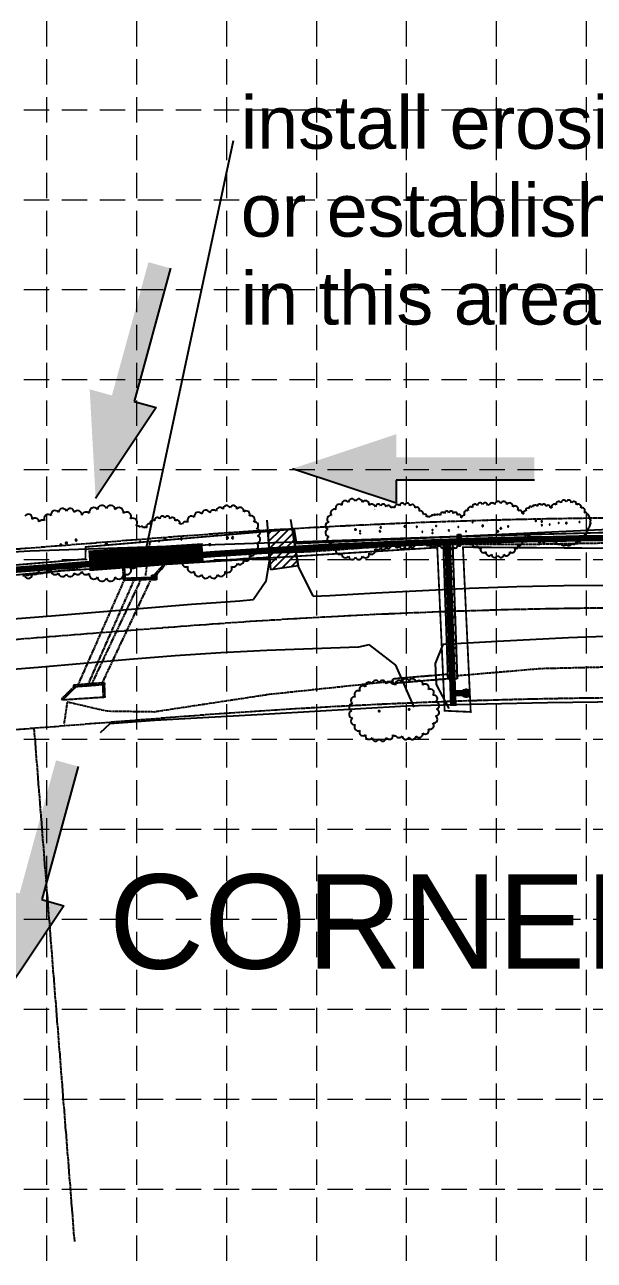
# Model space of a CAD drawing. Header units: inches. Extents: x 2599285 to 2601849, y 7031355 to 7032959.
# Drawn here: x 2600678 to 2600931, y 7032045 to 7032595 of the extents above; entities that cross this region are included whole.
import ezdxf

# ---------------------------------------------------------------- set-up
doc = ezdxf.new("R2010")
doc.units = ezdxf.units.IN
doc.header["$MEASUREMENT"] = 0
for name, pattern in [('DASHED', [0.8, 0.75, -0.05]), ('HIDDEN', [0.375, 0.25, -0.125]), ('R.O.W. Cornelius$0$CENTER', [2.7, 2.5, -0.05, 0.1, -0.05]), ('R.O.W. Cornelius$0$PHANTOM', [2.1, 1.75, -0.05, 0.1, -0.05, 0.1, -0.05]), ('SCREEK', [1.04, 0.9, -0.035, 0, -0.035, 0, -0.035, 0, -0.035])]:
    doc.linetypes.add(name, pattern=pattern)
for name, color, linetype in [('1', 7, 'Continuous'), ('ARROWS', 252, 'Continuous'), ('BM', 1, 'Continuous'), ('DITCH', 7, 'SCREEK'), ('EASPH-PVMT', 7, 'Continuous'), ('ETEL', 33, 'DASHED'), ('EXSTSEW', 5, 'DASHED'), ('FENCEBW', 7, 'BWF'), ('GRID', 254, 'HIDDEN'), ('HATCH', 10, 'Continuous'), ('LIMITS OF DISTURBANCE', 1, 'HIDDEN'), ('PWAT', 4, 'Continuous'), ('R.O.W. Cornelius$0$CL', 7, 'R.O.W. Cornelius$0$CENTER'), ('R.O.W. Cornelius$0$ROW', 192, 'R.O.W. Cornelius$0$PHANTOM'), ('SILT FENCE', 200, 'Continuous'), ('TREE', 7, 'Continuous'), ('TREET', 250, 'Continuous'), ('TREETXT', 7, 'Continuous')]:
    doc.layers.add(name, color=color, linetype=linetype)
doc.styles.get("Standard").update_dxf_attribs({"font": 'ARIAL.TTF'})
doc.styles.add('UTIL', font='romans.shx', dxfattribs={"width": 0.9})
doc.linetypes.add('ASPH-E', pattern='A,0.45,-0.05,0.9,[138,ltypeshp.shx,S=0.013,R=0,X=0,Y=0],0.45', length=1.85)
doc.linetypes.add('ASPH-E2', pattern='A,0.45,-0.05,0.9,[138,ltypeshp.shx,S=-0.013,R=0,X=0,Y=0],0.45', length=1.85)
doc.linetypes.add('BWF', pattern='A,0.9,-0.05,[135,ltypeshp.shx,S=0.03,R=0,X=0,Y=0],-0.05', length=1)
doc.linetypes.add('CHAINLINK_2', pattern='A,0.75,-0.0325,[133,AECCLAND,S=0.0325,R=0,X=-0.0325,Y=0],-0.0325,0.5', length=1.315)
doc.linetypes.add('TELE', pattern='A,0.8,-0.05,0.8,-0.05,0.8,-0.15,["TELE",UTIL,S=0.08,R=0,X=-0.1,Y=-0.04],-0.2', length=2.85)

# ---------------------------------------------------------------- blocks, each defined once
blk = doc.blocks.new('A$C33723172')
at = {"layer": 'ARROWS', "color": 7}
for p, q in [((11.14, 24.49), (5.46, 10.23)), ((5.46, 10.23), (7.83, 9.28)), ((7.83, 9.28), (0, 0))]:
    blk.add_line(p, q, dxfattribs=at)
for points in [[(11.14, 24.49), (8.77, 25.44), (5.46, 10.23), (3.08, 11.17)], [(0.7, 12.12), (7.83, 9.28), (0, 0), (7.83, 9.28)]]:
    blk.add_solid(points, dxfattribs=at)

msp = doc.modelspace()

# ---------------------------------------------------------------- linework, layer by layer
at = {"layer": '1'}
msp.add_line((2600773.6, 7032359.82), (2600804.11, 7032360.66), dxfattribs=at)
at = {"layer": 'BM', "ltscale": 0.8}
for p, q in [((2600734.25, 7032350.15), (2600736.25, 7032350.15)), ((2600734.25, 7032348.15), (2600734.25, 7032350.15)), ((2600734.25, 7032349.15), (2600736.25, 7032349.15)), ((2600736.25, 7032348.15), (2600734.25, 7032348.15)), ((2600735.25, 7032350.15), (2600735.25, 7032348.15)), ((2600736.25, 7032350.15), (2600736.25, 7032348.15))]:
    msp.add_line(p, q, dxfattribs=at)
for points in [[(2600734.25, 7032350.15), (2600735.25, 7032350.15), (2600734.25, 7032349.15), (2600735.25, 7032349.15)], [(2600735.25, 7032349.15), (2600736.25, 7032349.15), (2600735.25, 7032348.15), (2600736.25, 7032348.15)]]:
    msp.add_solid(points, dxfattribs=at)
at = {"layer": 'DITCH'}
for p, q in [((2600733.31, 7032364.98), (2600731.36, 7032350)), ((2600804.11, 7032360.7), (2600851.18, 7032364.01)), ((2600851.18, 7032364.01), (2600906.74, 7032364.04)), ((2600906.74, 7032364.04), (2600967.9, 7032365.11)), ((2600698.93, 7032352.88), (2600716.11, 7032357.29)), ((2600716.11, 7032357.29), (2600729.18, 7032357.06)), ((2600733.84, 7032355.68), (2600748.01, 7032359.96)), ((2600748.01, 7032359.96), (2600773.55, 7032359.81)), ((2600773.55, 7032359.81), (2600804.11, 7032360.7)), ((2600676.87, 7032349.93), (2600698.93, 7032352.88)), ((2600907.29, 7032308.57), (2600865.8, 7032305.05)), ((2600961.73, 7032309.9), (2600907.29, 7032308.57)), ((2600841.43, 7032302.96), (2600786.19, 7032297.07)), ((2600841.47, 7032302.96), (2600841.43, 7032302.96)), ((2600865.8, 7032305.05), (2600865.75, 7032305.04)), ((2600786.19, 7032297.07), (2600735.24, 7032289.33)), ((2600696.61, 7032293.74), (2600695.18, 7032283.91)), ((2600714.38, 7032289.65), (2600696.61, 7032293.74)), ((2600735.24, 7032289.33), (2600714.38, 7032289.65))]:
    msp.add_line(p, q, dxfattribs=at)
at = {"layer": 'EASPH-PVMT', "linetype": 'ASPH-E', "ltscale": 0.8}
for p, q in [((2600785.42, 7032374.67), (2600786.73, 7032358.34)), ((2600799.32, 7032354.34), (2600796.11, 7032374.88)), ((2600786.73, 7032358.34), (2600784.98, 7032347.41)), ((2600805.91, 7032340.86), (2600799.32, 7032354.34)), ((2600784.98, 7032347.41), (2600779.38, 7032339.39)), ((2600830.82, 7032319.26), (2600842.6, 7032310.12)), ((2600860.35, 7032310.91), (2600863.76, 7032319.42)), ((2600842.6, 7032310.12), (2600850.71, 7032291.43)), ((2600860.83, 7032301.57), (2600860.35, 7032310.91)), ((2600866.38, 7032290.95), (2600860.83, 7032301.57))]:
    msp.add_line(p, q, dxfattribs=at)
at = {"layer": 'EASPH-PVMT', "linetype": 'ASPH-E2'}
for p, q in [((2600917.46, 7032345.55), (2600938.42, 7032345.78)), ((2600805.91, 7032340.86), (2600813.41, 7032341.15)), ((2600813.41, 7032341.15), (2600833.76, 7032342.31)), ((2600833.76, 7032342.31), (2600854.52, 7032343.44)), ((2600854.52, 7032343.44), (2600875.46, 7032344.41)), ((2600875.46, 7032344.41), (2600896.48, 7032345.11)), ((2600896.48, 7032345.11), (2600917.46, 7032345.55)), ((2600689.66, 7032332.16), (2600751.9, 7032337.22)), ((2600751.9, 7032337.22), (2600762.88, 7032338.07)), ((2600762.88, 7032338.07), (2600773.39, 7032338.8)), ((2600773.39, 7032338.8), (2600779.38, 7032339.39)), ((2600628.33, 7032327.22), (2600689.66, 7032332.16)), ((2600826.06, 7032318.19, 519.1), (2600805.7, 7032317.5, 519.1)), ((2600830.82, 7032319.26, 519.1), (2600826.06, 7032318.19, 519.1)), ((2600887.94, 7032320.75, 519.1), (2600863.76, 7032319.42, 519.1)), ((2600919.51, 7032322.29, 519.1), (2600887.94, 7032320.75, 519.1)), ((2600951.13, 7032323.41, 519.1), (2600919.51, 7032322.29, 519.1)), ((2600724.39, 7032312.63, 519.1), (2600704.09, 7032310.86, 519.1)), ((2600744.66, 7032314.3, 519.1), (2600724.39, 7032312.63, 519.1)), ((2600764.96, 7032315.7, 519.1), (2600744.66, 7032314.3, 519.1)), ((2600785.31, 7032316.73, 519.1), (2600764.96, 7032315.7, 519.1)), ((2600805.7, 7032317.5, 519.1), (2600785.31, 7032316.73, 519.1)), ((2600683.65, 7032309.12, 519.1), (2600663.12, 7032307.43, 519.1)), ((2600704.09, 7032310.86, 519.1), (2600683.65, 7032309.12, 519.1))]:
    msp.add_line(p, q, dxfattribs=at)
at = {"layer": 'ETEL', "color": 252}
for p, q in [((2600870.08, 7032368.21), (2600871.58, 7032366.71)), ((2600871.58, 7032368.21), (2600870.08, 7032366.71))]:
    msp.add_line(p, q, dxfattribs=at)
at = {"layer": 'ETEL', "color": 252, "linetype": 'TELE', "ltscale": 0.8}
for p, q in [((2600870.83, 7032367.46), (2600974.46, 7032372.44)), ((2600679.99, 7032361.07), (2600870.83, 7032367.46)), ((2600518.7, 7032350.32), (2600679.99, 7032361.07))]:
    msp.add_line(p, q, dxfattribs=at)
at = {"layer": 'ETEL', "color": 252}
msp.add_lwpolyline([(2600870.08, 7032368.21), (2600871.58, 7032368.21), (2600871.58, 7032366.71), (2600870.08, 7032366.71)], close=True, dxfattribs=at)
at = {"layer": 'EXSTSEW'}
for p, q in [((2600721.2, 7032355.27), (2600721.87, 7032355.31)), ((2600721.2, 7032355.27), (2600721.59, 7032348.82)), ((2600721.87, 7032355.31), (2600722.26, 7032348.84)), ((2600721.87, 7032355.31), (2600739.5, 7032354.96)), ((2600734.35, 7032349.25), (2600739.5, 7032354.96)), ((2600735.28, 7032349.28), (2600739.99, 7032354.52)), ((2600739.5, 7032354.96), (2600739.99, 7032354.52)), ((2600722.26, 7032348.84), (2600700.98, 7032300.52)), ((2600726.7, 7032348.99), (2600705.51, 7032300.88)), ((2600729.73, 7032349.09), (2600707.11, 7032301.01)), ((2600734.22, 7032349.25), (2600711.7, 7032301.37)), ((2600721.53, 7032348.82), (2600735.28, 7032349.28)), ((2600721.53, 7032348.82), (2600721.56, 7032347.99)), ((2600721.56, 7032347.99), (2600735.31, 7032348.45)), ((2600735.28, 7032349.28), (2600735.31, 7032348.45)), ((2600713.19, 7032302.33), (2600699.39, 7032301.24)), ((2600713.19, 7032302.33), (2600713.26, 7032301.49)), ((2600865.67, 7032306.06), (2600841.38, 7032303.99)), ((2600841.55, 7032302), (2600841.38, 7032303.99)), ((2600865.84, 7032304.07), (2600841.55, 7032302)), ((2600865.67, 7032306.06), (2600865.84, 7032304.07)), ((2600699.45, 7032300.4), (2600694.06, 7032295.13)), ((2600700.49, 7032300.49), (2600694.53, 7032294.65)), ((2600699.39, 7032301.24), (2600699.46, 7032300.4)), ((2600713.26, 7032301.49), (2600699.46, 7032300.4)), ((2600712.76, 7032295.85), (2600712.56, 7032301.44)), ((2600713.43, 7032295.87), (2600713.23, 7032301.49)), ((2600694.53, 7032294.65), (2600694.06, 7032295.13)), ((2600712.76, 7032295.85), (2600694.53, 7032294.65)), ((2600713.43, 7032295.87), (2600712.76, 7032295.85))]:
    msp.add_line(p, q, dxfattribs=at)
at = {"layer": 'FENCEBW', "linetype": 'CHAINLINK_2', "ltscale": 0.8}
for p, q in [((2600847.29, 7032291.95), (2600786.45, 7032288.33)), ((2600869.18, 7032292.54), (2600847.29, 7032291.95)), ((2600910.2, 7032293.43), (2600869.18, 7032292.54)), ((2600960.85, 7032294.04), (2600910.2, 7032293.43)), ((2600735.61, 7032285.51), (2600715.53, 7032284.02)), ((2600786.45, 7032288.33), (2600735.61, 7032285.51)), ((2600715.53, 7032284.02), (2600711.27, 7032280.12))]:
    msp.add_line(p, q, dxfattribs=at)
at = {"layer": 'GRID', "color": 252, "linetype": 'HIDDEN', "lineweight": 0, "ltscale": 45}
for p, q in [((2600687.39, 7032917.18), (2600687.39, 7031517)), ((2600727.39, 7032917.18), (2600727.39, 7031517)), ((2600767.39, 7032917.18), (2600767.39, 7031517)), ((2600807.39, 7032917.18), (2600807.39, 7031517)), ((2600847.39, 7032917.18), (2600847.39, 7031517)), ((2600887.39, 7032917.18), (2600887.39, 7031517)), ((2600927.39, 7032917.18), (2600927.39, 7031517)), ((2599327.39, 7032557.18), (2601807.39, 7032557.18)), ((2599327.39, 7032517.18), (2601807.39, 7032517.18)), ((2599327.39, 7032477.18), (2601807.39, 7032477.18)), ((2599327.39, 7032437.18), (2601807.39, 7032437.18)), ((2599327.39, 7032397.18), (2601807.39, 7032397.18)), ((2599327.39, 7032357.18), (2601807.39, 7032357.18)), ((2599327.39, 7032277.18), (2601807.39, 7032277.18)), ((2599327.39, 7032237.18), (2601807.39, 7032237.18)), ((2599327.39, 7032197.18), (2601807.39, 7032197.18)), ((2599327.39, 7032157.18), (2601807.39, 7032157.18)), ((2599327.39, 7032117.18), (2601807.39, 7032117.18)), ((2599327.39, 7032077.18), (2601807.39, 7032077.18))]:
    msp.add_line(p, q, dxfattribs=at)
at = {"layer": 'HATCH', "color": 7}
for p, q in [((2600785.78, 7032370.11), (2600796.73, 7032370.81)), ((2600787.17, 7032352.56), (2600785.78, 7032370.11)), ((2600785.91, 7032368.39), (2600787.75, 7032370.23)), ((2600786.17, 7032365.12), (2600791.53, 7032370.48)), ((2600786.43, 7032361.84), (2600795.31, 7032370.72)), ((2600786.69, 7032358.57), (2600797.03, 7032368.9)), ((2600796.73, 7032370.81), (2600799.32, 7032354.34)), ((2600786.95, 7032355.29), (2600797.51, 7032365.85)), ((2600787.86, 7032352.66), (2600797.99, 7032362.79)), ((2600863.94, 7032363.92), (2600867.94, 7032364.06)), ((2600866, 7032303.96), (2600863.94, 7032363.92)), ((2600864, 7032362.26), (2600865.72, 7032363.98)), ((2600864.12, 7032358.84), (2600867.99, 7032362.71)), ((2600867.94, 7032364.06), (2600870, 7032304.09)), ((2600792, 7032353.27), (2600798.47, 7032359.74)), ((2600796.14, 7032353.88), (2600798.95, 7032356.68)), ((2600864.24, 7032355.42), (2600868.11, 7032359.29)), ((2600799.32, 7032354.34), (2600787.17, 7032352.56)), ((2600864.35, 7032352.01), (2600868.22, 7032355.87)), ((2600864.47, 7032348.59), (2600868.34, 7032352.46)), ((2600864.59, 7032345.17), (2600868.46, 7032349.04)), ((2600864.71, 7032341.75), (2600868.58, 7032345.62)), ((2600864.82, 7032338.33), (2600868.69, 7032342.2)), ((2600864.94, 7032334.92), (2600868.81, 7032338.78)), ((2600865.06, 7032331.5), (2600868.93, 7032335.37)), ((2600865.18, 7032328.08), (2600869.05, 7032331.95)), ((2600865.29, 7032324.66), (2600869.16, 7032328.53)), ((2600865.41, 7032321.24), (2600869.28, 7032325.11)), ((2600865.53, 7032317.82), (2600869.4, 7032321.69)), ((2600865.65, 7032314.41), (2600869.52, 7032318.28)), ((2600865.76, 7032310.99), (2600869.63, 7032314.86)), ((2600865.88, 7032307.57), (2600869.75, 7032311.44)), ((2600866, 7032304.15), (2600869.87, 7032308.02)), ((2600870, 7032304.09), (2600866, 7032303.96)), ((2600869.46, 7032304.08), (2600869.98, 7032304.6))]:
    msp.add_line(p, q, dxfattribs=at)
at = {"layer": 'HATCH', "color": 84}
for p, q in [((2600786.39, 7032358.12), (2600786.39, 7032362.44)), ((2600739.36, 7032354.8), (2600706.55, 7032352.22))]:
    msp.add_line(p, q, dxfattribs=at)
msp.add_arc((2600966.54, 7029470.81), 2892.93, 93.56492, 94.50402, dxfattribs=at)
at = {"layer": 'LIMITS OF DISTURBANCE', "ltscale": 30, "const_width": 0.8}
for points in [[(2599924.7, 7032335.7), (2600142.96, 7032334.22), (2600375.7, 7032338.16), (2600416.22, 7032338.35), (2600416.22, 7032344.63), (2600430.01, 7032344.63), (2600430.73, 7032339.07), (2600522.95, 7032343.43), (2600522.95, 7032350.44), (2600539.16, 7032351.89), (2600541.1, 7032343.43), (2600704.71, 7032357.35), (2600704.86, 7032362.74), (2600797.55, 7032370.69), (2600798.6, 7032364.25), (2600871.41, 7032367.39), (2600978.58, 7032370.31)], [(2601092.88, 7032361.01), (2600872.56, 7032362.63), (2600876.01, 7032289.36), (2600864.43, 7032289.88), (2600861.15, 7032362.46), (2600693.4, 7032352.09), (2600543.22, 7032338.24), (2600391.36, 7032331.41), (2600040.2, 7032325.49)]]:
    msp.add_lwpolyline(points, dxfattribs=at)
at = {"layer": 'PWAT', "color": 4, "lineweight": 200}
for p, q in [((2600868.42, 7032292.03), (2600865.91, 7032364.99)), ((2600537.48, 7032341.91), (2600739.12, 7032357.8)), ((2600873.22, 7032297.67), (2600868.22, 7032297.62)), ((2600873.97, 7032295.92), (2600873.97, 7032296.92)), ((2600873.98, 7032298.42), (2600873.98, 7032299.42)), ((2600874.72, 7032297.67), (2600875.72, 7032297.66))]:
    msp.add_line(p, q, dxfattribs=at)
msp.add_circle((2600873.97, 7032297.67), 0.75, dxfattribs=at)
for centre, radius, start, end in [((2600966.54, 7029470.91), 2895.83, 87.17056, 94.50415), ((2600873.97, 7032297.67), 0.375, 359.7951, 179.7951), ((2600873.97, 7032297.67), 0.375, 179.7951, 359.7951)]:
    msp.add_arc(centre, radius, start, end, dxfattribs=at)
at = {"layer": 'R.O.W. Cornelius$0$CL'}
msp.add_line((2600741.56, 7032326.89, 1027.17), (2600539.91, 7032311.01, 1027.17), dxfattribs=at)
msp.add_arc((2600966.54, 7029470.81, 1027.17), 2864.93, 87.17069, 94.50402, dxfattribs=at)
at = {"layer": 'R.O.W. Cornelius$0$ROW', "color": 252}
for p, q in [((2600738.42, 7032366.77, 1027.17), (2600536.77, 7032350.88, 1027.17)), ((2600744.7, 7032287.01, 1027.17), (2600543.05, 7032271.13, 1027.17)), ((2600699.96, 7032053.82, 1027.17), (2600681.98, 7032282.07, 1027.17))]:
    msp.add_line(p, q, dxfattribs=at)
for radius in [2904.93, 2824.93]:
    msp.add_arc((2600966.54, 7029470.81, 1027.17), radius, 87.17069, 94.50402, dxfattribs=at)
at = {"layer": 'TREE'}
for centre, radius, start, end in [((2600823.27, 7032382.51), 1.59, 19.6614, 178.7355), ((2600826.27, 7032382.51), 1.59, 1.2645, 160.3386), ((2600691.23, 7032377.11), 1.84, 32.6733, 192.3267), ((2600694.57, 7032378.07), 1.79, 19.6614, 178.7355), ((2600697.95, 7032378.07), 1.79, 1.2645, 160.3386), ((2600701.29, 7032377.11), 1.84, 352.9873, 147.3267), ((2600708.43, 7032378.16), 2.05, 32.6733, 192.3267), ((2600712.15, 7032379.22), 1.99, 19.6614, 178.7355), ((2600715.9, 7032379.22), 1.99, 1.2645, 160.3386), ((2600719.61, 7032378.16), 2.05, 347.6733, 147.3267), ((2600758.28, 7032377.32), 1.79, 19.6614, 178.7355), ((2600761.66, 7032377.32), 1.79, 46.1352, 160.3386), ((2600815.38, 7032377.89), 1.64, 62.6733, 222.3267), ((2600817.59, 7032380.1), 1.64, 47.6733, 207.3267), ((2600820.3, 7032381.66), 1.64, 32.6733, 192.3267), ((2600829.24, 7032381.66), 1.64, 347.6733, 147.3267), ((2600831.94, 7032380.1), 1.64, 32.3316, 132.3267), ((2600832.69, 7032379.92), 1.23, 32.6733, 58.9176), ((2600831.94, 7032380.1), 1.64, 332.6733, 333.3905), ((2600834.15, 7032377.89), 1.64, 116.9354, 117.3267), ((2600834.92, 7032380.56), 1.19, 19.6614, 178.7355), ((2600837.17, 7032380.56), 1.19, 1.2645, 160.3386), ((2600839.4, 7032379.92), 1.23, 11.8005, 147.3267), ((2600841.32, 7032379.17), 1.23, 47.6733, 125.608), ((2600843.34, 7032380.34), 1.23, 32.6733, 192.3267), ((2600845.57, 7032380.98), 1.19, 19.6614, 178.7355), ((2600847.82, 7032380.98), 1.19, 1.2645, 160.3386), ((2600850.05, 7032380.34), 1.23, 347.6733, 147.3267), ((2600852.08, 7032379.17), 1.23, 332.6733, 132.3267), ((2600853.73, 7032377.52), 1.23, 11.3024, 117.3267), ((2600865.39, 7032377.63), 0.995, 19.6614, 178.7355), ((2600867.27, 7032377.63), 0.995, 1.2645, 160.3386), ((2600874.28, 7032377.69), 1.23, 62.6733, 222.3267), ((2600875.93, 7032379.35), 1.23, 47.6733, 207.3267), ((2600877.96, 7032380.52), 1.23, 32.6733, 192.3267), ((2600880.19, 7032381.15), 1.19, 19.6614, 178.7355), ((2600882.44, 7032381.15), 1.19, 1.2645, 160.3386), ((2600884.67, 7032380.52), 1.23, 107.3498, 147.3267), ((2600885.49, 7032380.89), 1.43, 32.6733, 146.2374), ((2600888.09, 7032381.64), 1.39, 19.6614, 178.7355), ((2600890.72, 7032381.64), 1.39, 1.2645, 160.3386), ((2600893.32, 7032380.89), 1.43, 347.6733, 147.3267), ((2600895.68, 7032379.53), 1.43, 332.6733, 132.3267), ((2600897.62, 7032377.59), 1.43, 353.2216, 117.3267), ((2600900.22, 7032378.06), 0.819, 62.6733, 222.3267), ((2600901.32, 7032379.16), 0.819, 47.6733, 207.3267), ((2600902.67, 7032379.94), 0.819, 32.6733, 192.3267), ((2600904.16, 7032380.37), 0.796, 79.0272, 178.7355), ((2600911.46, 7032378.9), 1.23, 62.6733, 87.9098), ((2600913.12, 7032380.55), 1.23, 47.6733, 207.3267), ((2600915.15, 7032381.73), 1.23, 32.6733, 192.3267), ((2600917.38, 7032382.36), 1.19, 19.6614, 178.7355), ((2600919.63, 7032382.36), 1.19, 1.2645, 160.3386), ((2600921.86, 7032381.73), 1.23, 347.6733, 147.3267), ((2600923.88, 7032380.55), 1.23, 332.6733, 132.3267), ((2600925.54, 7032378.9), 1.23, 317.6733, 117.3267), ((2600685.71, 7032372.87), 1.84, 62.6733, 146.6501), ((2600688.19, 7032375.36), 1.84, 47.6733, 207.3267), ((2600705.05, 7032376.21), 2.05, 47.6733, 160.5748), ((2600722.99, 7032376.21), 2.05, 332.6733, 132.3267), ((2600725.75, 7032373.45), 2.05, 317.6733, 117.3267), ((2600734.69, 7032373.43), 1.23, 47.6733, 207.3267), ((2600736.72, 7032374.6), 1.23, 32.6733, 192.3267), ((2600738.95, 7032375.24), 1.19, 19.6614, 178.7355), ((2600741.2, 7032375.24), 1.19, 1.2645, 160.3386), ((2600743.43, 7032374.6), 1.23, 347.6733, 147.3267), ((2600745.46, 7032373.43), 1.23, 332.6733, 132.3267), ((2600749.42, 7032372.12), 1.84, 62.6733, 156.9246), ((2600751.9, 7032374.61), 1.84, 47.6733, 207.3267), ((2600754.94, 7032376.36), 1.84, 32.6733, 192.3267), ((2600813.01, 7032372.17), 1.64, 92.6733, 252.3267), ((2600813.82, 7032375.18), 1.64, 77.6733, 237.3267), ((2600854.26, 7032377.3), 0.819, 347.6733, 33.7202), ((2600855.61, 7032376.52), 0.819, 332.6733, 132.3267), ((2600856.76, 7032375.39), 0.864, 35.2663, 119.3066), ((2600858.96, 7032376.25), 0.614, 32.6733, 165.9511), ((2600860.08, 7032376.57), 0.597, 19.6614, 178.7355), ((2600861.2, 7032376.57), 0.597, 59.2819, 160.3386), ((2600861.85, 7032376.12), 1.02, 47.6733, 109.3552), ((2600863.54, 7032377.1), 1.02, 32.6733, 192.3267), ((2600869.13, 7032377.1), 1.02, 347.6733, 147.3267), ((2600870.82, 7032376.12), 1.02, 332.6733, 132.3267), ((2600872.2, 7032374.74), 1.02, 108.0162, 117.3267), ((2600873.11, 7032375.66), 1.23, 77.6733, 177.557), ((2600899.44, 7032376.71), 0.819, 77.6733, 118.9049), ((2600926.71, 7032376.87), 1.23, 93.0265, 102.3267), ((2600927.06, 7032377.48), 0.614, 332.6733, 129.8118), ((2600927.89, 7032376.65), 0.614, 317.6733, 117.3267), ((2600928.47, 7032375.64), 0.614, 302.6733, 102.3267), ((2600928.78, 7032374.51), 0.614, 287.6733, 87.3267), ((2600928.78, 7032373.34), 0.614, 272.6733, 72.3267), ((2600727.7, 7032370.07), 2.05, 43.7538, 102.3267), ((2600729.86, 7032371.07), 0.796, 1.2645, 148.8575), ((2600731.35, 7032370.65), 0.819, 42.4, 147.3267), ((2600733.04, 7032371.78), 1.23, 62.6733, 207.9859), ((2600747.11, 7032371.78), 1.23, 60.415, 117.3267), ((2600813.01, 7032369.04), 1.64, 107.6733, 267.3267), ((2600898.98, 7032367.22), 1.43, 257.6733, 57.3267), ((2600899.69, 7032369.86), 1.43, 272.6733, 315.6524), ((2600925.54, 7032367.98), 1.23, 242.6733, 42.3267), ((2600926.71, 7032370), 1.23, 257.6733, 28.1647), ((2600927.89, 7032371.19), 0.614, 261.0819, 42.3267), ((2600928.47, 7032372.21), 0.614, 257.6733, 57.3267), ((2600813.82, 7032366.03), 1.64, 122.6733, 282.3267), ((2600815.38, 7032363.32), 1.64, 137.6733, 297.3267), ((2600834.92, 7032362.71), 1.19, 238.1376, 340.3386), ((2600837.17, 7032362.71), 1.19, 199.6614, 358.7355), ((2600839.4, 7032363.34), 1.23, 212.6733, 12.3267), ((2600841.43, 7032364.51), 1.23, 227.6733, 305.608), ((2600843.34, 7032363.77), 1.23, 191.8005, 327.3267), ((2600845.57, 7032363.13), 1.19, 181.2645, 340.3386), ((2600847.82, 7032363.13), 1.19, 199.6614, 358.7355), ((2600850.05, 7032363.77), 1.23, 212.6733, 12.3267), ((2600852.08, 7032364.94), 1.23, 227.6733, 18.7416), ((2600861.85, 7032364.26), 1.02, 244.3115, 312.3267), ((2600863.54, 7032363.28), 1.02, 167.6733, 327.3267), ((2600865.39, 7032362.75), 0.995, 181.2645, 340.3386), ((2600867.27, 7032362.75), 0.995, 199.6614, 358.7355), ((2600869.13, 7032363.28), 1.02, 212.6733, 12.3267), ((2600870.82, 7032364.26), 1.02, 227.6733, 27.3267), ((2600872.2, 7032365.64), 1.02, 242.6733, 42.3267), ((2600873.17, 7032367.33), 1.02, 257.6733, 268.1956), ((2600874.28, 7032366.77), 1.23, 202.1207, 297.3267), ((2600875.93, 7032365.11), 1.23, 152.6733, 312.3267), ((2600877.96, 7032363.94), 1.23, 167.6733, 327.3267), ((2600880.19, 7032363.3), 1.19, 181.2645, 271.9461), ((2600879.86, 7032363.51), 1.43, 282.626, 297.3267), ((2600881.79, 7032361.58), 1.43, 152.6733, 312.3267), ((2600894.34, 7032361.58), 1.43, 227.6733, 27.3267), ((2600896.28, 7032363.51), 1.43, 242.6733, 297.9107), ((2600895.68, 7032362.92), 1.43, 331.7509, 27.3267), ((2600897.62, 7032364.85), 1.43, 242.6733, 42.3267), ((2600913.12, 7032366.32), 1.23, 175.7366, 312.3267), ((2600915.15, 7032365.15), 1.23, 167.6733, 327.3267), ((2600917.38, 7032364.51), 1.19, 181.2645, 340.3386), ((2600919.63, 7032364.51), 1.19, 199.6614, 358.7355), ((2600921.86, 7032365.15), 1.23, 212.6733, 12.3267), ((2600923.88, 7032366.32), 1.23, 227.6733, 27.3267), ((2600725.75, 7032355.24), 2.05, 242.6733, 42.3267), ((2600727.7, 7032358.62), 2.05, 257.6733, 353.3259), ((2600729.86, 7032359.17), 0.796, 260.8558, 358.7355), ((2600731.35, 7032359.6), 0.819, 212.6733, 12.3267), ((2600732.7, 7032360.38), 0.819, 227.6733, 293.3966), ((2600733.04, 7032360.85), 1.23, 269.4021, 297.3267), ((2600734.69, 7032359.2), 1.23, 152.6733, 312.3267), ((2600736.72, 7032358.03), 1.23, 167.6733, 327.3267), ((2600738.95, 7032357.39), 1.19, 181.2645, 340.3386), ((2600741.2, 7032357.39), 1.19, 199.6614, 358.7355), ((2600743.43, 7032358.03), 1.23, 212.6733, 12.3267), ((2600745.46, 7032359.2), 1.23, 227.6733, 293.9767), ((2600747.66, 7032358.78), 1.84, 202.5223, 282.3267), ((2600749.42, 7032355.74), 1.84, 137.6733, 297.3267), ((2600817.59, 7032361.12), 1.64, 152.6733, 312.3267), ((2600820.3, 7032359.56), 1.64, 167.6733, 327.3267), ((2600823.27, 7032358.71), 1.59, 181.2645, 340.3386), ((2600826.27, 7032358.71), 1.59, 199.6614, 358.7355), ((2600829.24, 7032359.56), 1.64, 212.6733, 12.3267), ((2600831.94, 7032361.12), 1.64, 227.6733, 27.3267), ((2600834.15, 7032363.32), 1.64, 242.6733, 274.9061), ((2600884.15, 7032360.21), 1.43, 167.6733, 327.3267), ((2600886.75, 7032359.47), 1.39, 181.2645, 340.3386), ((2600889.38, 7032359.47), 1.39, 199.6614, 358.7355), ((2600891.98, 7032360.21), 1.43, 212.6733, 12.3267), ((2600688.19, 7032354), 1.84, 185.7216, 312.3267), ((2600691.23, 7032352.25), 1.84, 167.6733, 327.3267), ((2600694.57, 7032351.29), 1.79, 181.2645, 340.3386), ((2600697.95, 7032351.29), 1.79, 199.6614, 358.7355), ((2600701.29, 7032352.25), 1.84, 212.6733, 348.3149), ((2600701.29, 7032352.25), 1.84, 11.5732, 12.3267), ((2600704.33, 7032354), 1.84, 227.6733, 227.8847), ((2600705.05, 7032352.48), 2.05, 197.2547, 312.3267), ((2600722.99, 7032352.48), 2.05, 227.6733, 27.3267), ((2600751.9, 7032353.25), 1.84, 152.6733, 312.3267), ((2600754.94, 7032351.5), 1.84, 167.6733, 327.3267), ((2600765, 7032351.5), 1.84, 212.6733, 12.3267), ((2600768.04, 7032353.25), 1.84, 227.6733, 27.3267), ((2600770.53, 7032355.74), 1.84, 242.6733, 349.9037), ((2600708.43, 7032350.53), 2.05, 167.6733, 327.3267), ((2600712.15, 7032349.47), 1.99, 181.2645, 340.3386), ((2600715.9, 7032349.47), 1.99, 199.6614, 358.7355), ((2600719.61, 7032350.53), 2.05, 212.6733, 12.3267), ((2600758.28, 7032350.54), 1.79, 181.2645, 340.3386), ((2600761.66, 7032350.54), 1.79, 199.6614, 358.7355), ((2600830.85, 7032300.92), 1.64, 32.6733, 192.3267), ((2600833.82, 7032301.77), 1.59, 19.6614, 178.7355), ((2600836.82, 7032301.77), 1.59, 1.2645, 160.3386), ((2600839.79, 7032300.92), 1.64, 30.1977, 147.3267), ((2600841.43, 7032300.12), 1.64, 47.6733, 97.7827), ((2600844.13, 7032301.68), 1.64, 32.6733, 192.3267), ((2600847.1, 7032302.53), 1.59, 19.6614, 178.7355), ((2600850.1, 7032302.53), 1.59, 1.2645, 160.3386), ((2600853.07, 7032301.68), 1.64, 347.6733, 147.3267), ((2600855.78, 7032300.12), 1.64, 332.6733, 132.3267), ((2600825.93, 7032297.15), 1.64, 62.6733, 222.3267), ((2600828.14, 7032299.36), 1.64, 47.6733, 207.3267), ((2600857.98, 7032297.91), 1.64, 317.6733, 117.3267), ((2600859.55, 7032295.21), 1.64, 302.6733, 102.3267), ((2600823.56, 7032291.43), 1.64, 92.6733, 252.3267), ((2600824.37, 7032294.44), 1.64, 77.6733, 237.3267), ((2600860.35, 7032292.19), 1.64, 287.6733, 87.3267), ((2600860.35, 7032289.07), 1.64, 272.6733, 72.3267), ((2600823.56, 7032288.31), 1.64, 107.6733, 267.3267), ((2600824.37, 7032285.29), 1.64, 122.6733, 282.3267), ((2600859.55, 7032286.05), 1.64, 257.6733, 57.3267), ((2600825.93, 7032282.59), 1.64, 137.6733, 297.3267), ((2600828.14, 7032280.38), 1.64, 152.6733, 312.3267), ((2600853.07, 7032279.58), 1.64, 212.6733, 12.3267), ((2600855.78, 7032281.14), 1.64, 227.6733, 27.3267), ((2600857.98, 7032283.35), 1.64, 242.6733, 42.3267), ((2600830.85, 7032278.82), 1.64, 167.6733, 327.3267), ((2600833.82, 7032277.97), 1.59, 181.2645, 340.3386), ((2600836.82, 7032277.97), 1.59, 199.6614, 358.7355), ((2600839.79, 7032278.82), 1.64, 212.6733, 12.3267), ((2600842.49, 7032280.38), 1.64, 227.6733, 277.7827), ((2600844.13, 7032279.58), 1.64, 210.1977, 327.3267), ((2600847.1, 7032278.73), 1.59, 181.2645, 340.3386), ((2600850.1, 7032278.73), 1.59, 199.6614, 358.7355)]:
    msp.add_arc(centre, radius, start, end, dxfattribs=at)
for centre, major_axis, ratio, start_param, end_param in [((2600764.54, 7032378.7), (1.16, 1.16), 1, 6.068043, 8.693775), ((2600767.51, 7032379.55), (1.13, 1.13), 1, 5.840943, 8.61731), ((2600770.51, 7032379.55), (-1.13, 1.13), 1, 3.94906, 6.725428), ((2600773.48, 7032378.7), (-1.16, 1.16), 1, 3.711849, 6.498327), ((2600776.18, 7032377.14), (1.16, 1.16), 1, 5.020846, 7.807324), ((2600904.81, 7032380.26), (0.724, 0.724), 1, 6.068043, 7.57595), ((2600906.66, 7032380.79), (-0.704, 0.704), 1, 4.270146, 7.046514), ((2600908.54, 7032380.79), (0.704, 0.704), 1, 5.519856, 8.296224), ((2600910.4, 7032380.26), (-0.724, 0.724), 1, 3.711849, 6.498327), ((2600912.09, 7032379.28), (0.724, 0.724), 1, 7.665739, 7.807324), ((2600679.29, 7032375.46), (1.3, 1.3), 1, 5.282645, 8.069124), ((2600682.33, 7032373.7), (1.3, 1.3), 1, 5.597648, 7.807324), ((2600778.39, 7032374.93), (-1.16, 1.16), 1, 3.18825, 5.974729), ((2600779.95, 7032372.23), (1.16, 1.16), 1, 4.497247, 7.283726), ((2600858.26, 7032375.61), (0.847, 0.151), 0.918012, 1.282768, 2.592914), ((2600780.76, 7032369.21), (1.16, 1.16), 1, 4.235447, 7.021926), ((2600780.76, 7032366.09), (1.16, 1.16), 1, 3.973648, 6.760127), ((2600901.74, 7032368.8), (0.724, 0.724), 1, 2.300916, 4.403932), ((2600903.12, 7032367.42), (0.724, 0.724), 1, 1.879253, 4.665732), ((2600779.95, 7032363.07), (-1.16, 1.16), 1, 2.141052, 4.927531), ((2600854.32, 7032366.02), (0.997, 0.826), 0.623924, 2.947712, 4.57692), ((2600855.42, 7032364.92), (-0.579, 0.579), 1, 0.308457, 3.094935), ((2600856.78, 7032364.14), (-0.579, 0.579), 1, 0.570256, 3.356735), ((2600858.26, 7032363.71), (-0.563, 0.563), 1, 0.807468, 3.583835), ((2600859.76, 7032363.71), (0.563, 0.563), 1, 2.69935, 5.475718), ((2600861.25, 7032364.14), (0.579, 0.579), 1, 2.926451, 4.228869), ((2600904.81, 7032366.44), (-0.724, 0.724), 1, 0.570256, 3.356735), ((2600906.66, 7032365.91), (0.704, 0.704), 1, 2.378264, 5.154632), ((2600908.54, 7032365.91), (-0.704, 0.704), 1, 1.128554, 3.904921), ((2600910.4, 7032366.44), (0.724, 0.724), 1, 2.926451, 5.712929), ((2600912.09, 7032367.42), (-0.724, 0.724), 1, 1.617454, 2.16933), ((2600773.48, 7032356.6), (1.16, 1.16), 1, 3.161686, 5.712929), ((2600776.18, 7032358.16), (-1.16, 1.16), 1, 1.617454, 4.403932), ((2600778.39, 7032360.37), (1.16, 1.16), 1, 3.450049, 6.236528), ((2600682.33, 7032352.35), (1.3, 1.3), 1, 3.18825, 5.974729), ((2600684.82, 7032354.83), (1.3, 1.3), 1, 3.450049, 4.915721), ((2600679.29, 7032350.59), (1.3, 1.3), 1, 2.926451, 5.712929)]:
    msp.add_ellipse(centre, major_axis=major_axis, ratio=ratio, start_param=start_param, end_param=end_param, dxfattribs=at)
at = {"layer": 'TREET'}
msp.add_lwpolyline([(2600731.06, 7032358.38), (2600770.55, 7032543.45)], dxfattribs=at)
for points, const_width in [([(2600824.43, 7032370.46, 1), (2600825.1, 7032370.46, 1)], 0.666), ([(2600693.46, 7032363.76, 1), (2600694.12, 7032363.76, 1)], 0.666), ([(2600695.89, 7032364.52, 1), (2600696.64, 7032364.52, 1)], 0.75), ([(2600759.6, 7032363.77, 1), (2600760.35, 7032363.77, 1)], 0.75), ([(2600848.27, 7032290.48, 1), (2600848.93, 7032290.48, 1)], 0.666), ([(2600834.98, 7032289.72, 1), (2600835.65, 7032289.72, 1)], 0.666)]:
    msp.add_lwpolyline(points, format="xyb", close=True, dxfattribs=dict(at, const_width=const_width))
at = {"layer": 'TREET', "color": 84, "const_width": 8}
msp.add_lwpolyline([(2600706.29, 7032357.17), (2600757.03, 7032360.44)], dxfattribs=at)
at = {"layer": 'TREET'}
for centre, major_axis, start_param, end_param in [((2600876.82, 7032373.76), (0.0884, 0.0884), 5.497787, 8.63938), ((2600876.82, 7032373.76), (0.0884, 0.0884), 2.356194, 5.497787), ((2600883.31, 7032374.58), (0.0884, 0.0884), 5.497787, 8.63938), ((2600883.31, 7032374.58), (0.0884, 0.0884), 2.356194, 5.497787), ((2600904.91, 7032374.35), (0.118, 0.118), 5.497787, 8.63938), ((2600904.91, 7032374.35), (0.118, 0.118), 2.356194, 5.497787), ((2600907.6, 7032374.09), (0.147, 0.147), 5.703332, 8.844925), ((2600907.6, 7032374.09), (0.147, 0.147), 2.561739, 5.703332), ((2600915.14, 7032373.42), (0.0884, 0.0884), 5.497787, 8.63938), ((2600915.14, 7032373.42), (0.0884, 0.0884), 2.356194, 5.497787), ((2600918.5, 7032373.33), (-0.177, 0.177), 3.926991, 7.068583), ((2600918.5, 7032373.33), (-0.177, 0.177), 0.785398, 3.926991), ((2600924.37, 7032373.87), (0.0884, 0.0884), 5.497787, 8.63938), ((2600924.37, 7032373.87), (0.0884, 0.0884), 2.356194, 5.497787), ((2600769.01, 7032368.84), (-0.236, 0.236), 3.955341, 7.096933), ((2600769.01, 7032368.84), (-0.236, 0.236), 0.813748, 3.955341), ((2600826.86, 7032369.8), (-0.0884, 0.0884), 4.132536, 7.274128), ((2600826.86, 7032368.8), (-0.0884, 0.0884), 4.132536, 7.274128), ((2600826.86, 7032369.8), (-0.0884, 0.0884), 0.990943, 4.132536), ((2600826.86, 7032368.8), (-0.0884, 0.0884), 0.990943, 4.132536), ((2600835.66, 7032369.7), (-0.147, 0.147), 3.926991, 7.068583), ((2600835.66, 7032369.7), (-0.147, 0.147), 0.785398, 3.926991), ((2600836.04, 7032371.52), (-0.177, 0.177), 3.926991, 7.068583), ((2600836.04, 7032371.52), (-0.177, 0.177), 0.785398, 3.926991), ((2600846.7, 7032371.95), (-0.177, 0.177), 3.926991, 7.068583), ((2600846.7, 7032371.95), (-0.177, 0.177), 0.785398, 3.926991), ((2600852.02, 7032371.7), (0.118, 0.118), 5.497787, 8.63938), ((2600852.02, 7032371.7), (0.118, 0.118), 2.356194, 5.497787), ((2600854.48, 7032369.46), (0.0884, 0.0884), 5.497787, 8.63938), ((2600854.48, 7032369.46), (0.0884, 0.0884), 2.356194, 5.497787), ((2600859.01, 7032370.26), (-0.118, 0.118), 4.132536, 7.274128), ((2600859.01, 7032368.93), (-0.118, 0.118), 4.132536, 7.274128), ((2600859.01, 7032370.26), (-0.118, 0.118), 0.990943, 4.132536), ((2600859.01, 7032368.93), (-0.118, 0.118), 0.990943, 4.132536), ((2600860.64, 7032372.06), (0.0884, 0.0884), 5.497787, 8.63938), ((2600860.64, 7032372.06), (0.0884, 0.0884), 2.356194, 5.497787), ((2600866.33, 7032370.1), (-0.147, 0.147), 3.926991, 7.068583), ((2600866.33, 7032370.1), (-0.147, 0.147), 0.785398, 3.926991), ((2600870.54, 7032371.62), (0.0884, 0.0884), 5.497787, 8.63938), ((2600870.54, 7032371.62), (0.0884, 0.0884), 2.356194, 5.497787), ((2600873.92, 7032369.66), (0.0884, 0.0884), 5.497787, 8.63938), ((2600873.92, 7032369.66), (0.0884, 0.0884), 2.356194, 5.497787), ((2600881.32, 7032372.12), (-0.177, 0.177), 3.926991, 7.068583), ((2600881.32, 7032372.12), (-0.177, 0.177), 0.785398, 3.926991), ((2600888.07, 7032369.75), (-0.206, 0.206), 3.926991, 7.068583), ((2600888.07, 7032369.75), (-0.206, 0.206), 0.785398, 3.926991), ((2600889.41, 7032371.1), (-0.206, 0.206), 3.926991, 7.068583), ((2600889.41, 7032371.1), (-0.206, 0.206), 0.785398, 3.926991), ((2600892.65, 7032371.88), (-0.147, 0.147), 3.926991, 7.068583), ((2600892.65, 7032371.88), (-0.147, 0.147), 0.785398, 3.926991), ((2600907.6, 7032372.43), (0.147, 0.147), 5.703332, 8.844925), ((2600907.6, 7032372.43), (0.147, 0.147), 2.561739, 5.703332), ((2600911.09, 7032372.71), (0.0884, 0.0884), 5.497787, 8.63938), ((2600911.09, 7032372.71), (0.0884, 0.0884), 2.356194, 5.497787), ((2600700.59, 7032365.77), (-0.206, 0.206), 3.926991, 7.068583), ((2600700.59, 7032365.77), (-0.206, 0.206), 0.785398, 3.926991), ((2600714.02, 7032364.16), (-0.295, 0.295), 3.926991, 7.068583), ((2600714.02, 7032364.16), (-0.295, 0.295), 0.785398, 3.926991), ((2600729.11, 7032365.05), (0.118, 0.118), 5.497787, 8.63938), ((2600729.11, 7032365.05), (0.118, 0.118), 2.356194, 5.497787), ((2600737.46, 7032365.34), (-0.147, 0.147), 3.926991, 7.068583), ((2600737.46, 7032365.34), (-0.147, 0.147), 0.785398, 3.926991), ((2600740.08, 7032366.21), (-0.177, 0.177), 3.926991, 7.068583), ((2600740.08, 7032366.21), (-0.177, 0.177), 0.785398, 3.926991), ((2600747.34, 7032367.07), (-0.0884, 0.0884), 4.132536, 7.274128), ((2600747.34, 7032366.07), (-0.0884, 0.0884), 4.132536, 7.274128), ((2600747.34, 7032367.07), (-0.0884, 0.0884), 0.990943, 4.132536), ((2600747.34, 7032366.07), (-0.0884, 0.0884), 0.990943, 4.132536), ((2600767.85, 7032366.84), (-0.236, 0.236), 3.955341, 7.096933), ((2600767.85, 7032366.84), (-0.236, 0.236), 0.813748, 3.955341), ((2600770.16, 7032366.84), (-0.236, 0.236), 3.955341, 7.096933), ((2600770.16, 7032366.84), (-0.236, 0.236), 0.813748, 3.955341)]:
    msp.add_ellipse(centre, major_axis=major_axis, ratio=1, start_param=start_param, end_param=end_param, dxfattribs=at)

# ---------------------------------------------------------------- block references
at = {"layer": 'SILT FENCE', "color": 0, "ltscale": 30, "zscale": 4}
for p, xscale, yscale, rotation in [((2600709.27, 7032384.33), 3.99999999723118, 4.000000002656119, 6.423610532554068), ((2600796.82, 7032397.54), 3.999999998414372, 4, 291.7365704723064), ((2600668.18, 7032162.79), 3.99999999723118, 4.000000002793968, 6.423610532554068)]:
    msp.add_blockref('A$C33723172', p, dxfattribs=dict(at, xscale=xscale, yscale=yscale, rotation=rotation))

# ---------------------------------------------------------------- texts
at = {"layer": 'TREET', "insert": (2600773.8, 7032563.25), "char_height": 23.4451, "width": 17072.3296, "attachment_point": 1}
msp.add_mtext('install erosion control blanket \\Por establish vegetation at disturbed soil \\Pin this area after backfill is complete ', dxfattribs=at)
at = {"layer": 'TREETXT'}
msp.add_text('CORNELIUS', height=42, dxfattribs=at).set_placement((2600715.13, 7032175.16, 11931.69))

doc.saveas('drawing.dxf')
